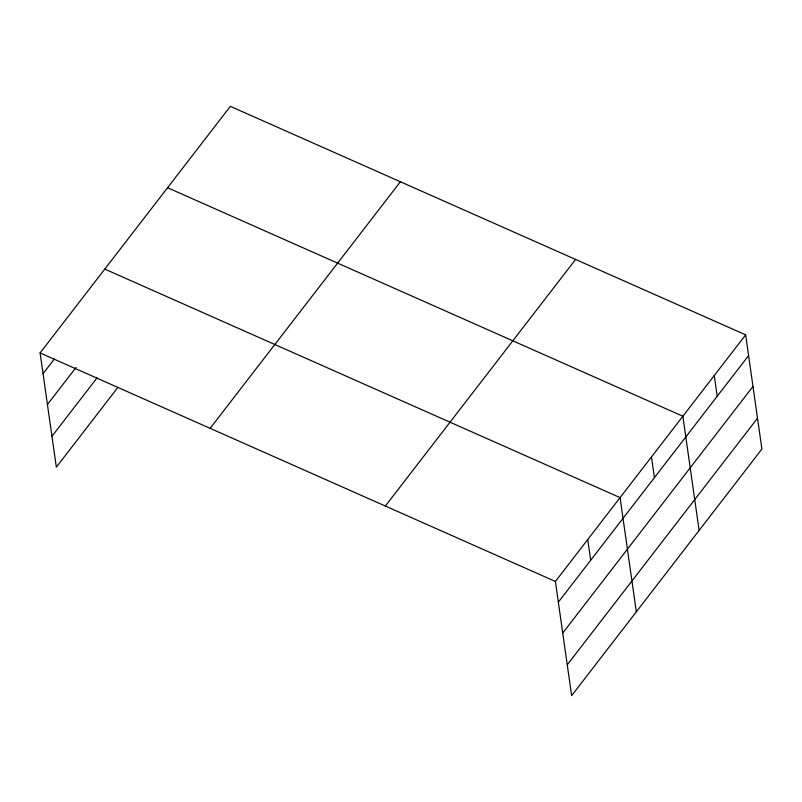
<?xml version="1.0" encoding="UTF-8"?>
<svg xmlns="http://www.w3.org/2000/svg" width="802" height="802" viewBox="0 0 802 802"><rect width="100%" height="100%" fill="white"/><g stroke="black" fill="none" stroke-linecap="round" stroke-linejoin="round"><path stroke-width="1.2" d="M118.034 387.206L56.351 467.145L40.1 352.94L230.354 106.345L745.649 334.855L761.9 449.06L571.646 695.655L555.395 581.45L745.649 334.855M43.047 373.662L54.336 359.035M47.438 404.509L76.02 367.466M51.96 436.298L97.092 377.802M210.144 428.348L400.398 181.753M385.351 506.042L575.595 259.447M558.342 602.172L748.597 355.577M562.733 633.029L752.988 386.424M567.255 664.808L757.509 418.213M167.568 187.718L682.863 416.228L699.113 530.433M104.781 269.101L620.076 497.611L636.337 611.816M40.1 352.94L555.395 581.45M714.251 375.547L717.209 396.268M651.475 456.919L654.422 477.641M587.736 539.535L590.683 560.257"/></g></svg>
